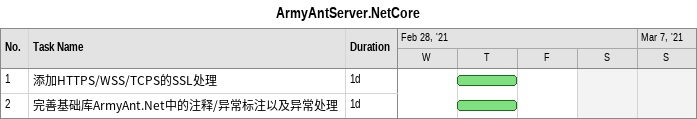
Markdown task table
ArmyAntServer.NetCore

| ID | Task | Duration | Start | Finish |
|---|---|---|---|---|
| 1 | 添加HTTPS/WSS/TCPS的SSL处理 | 1d | 2021-03-04 | 2021-03-04 |
| 2 | 完善基础库ArmyAnt.Net中的注释/异常标注以及异常处理 | 1d | 2021-03-04 | 2021-03-04 |
